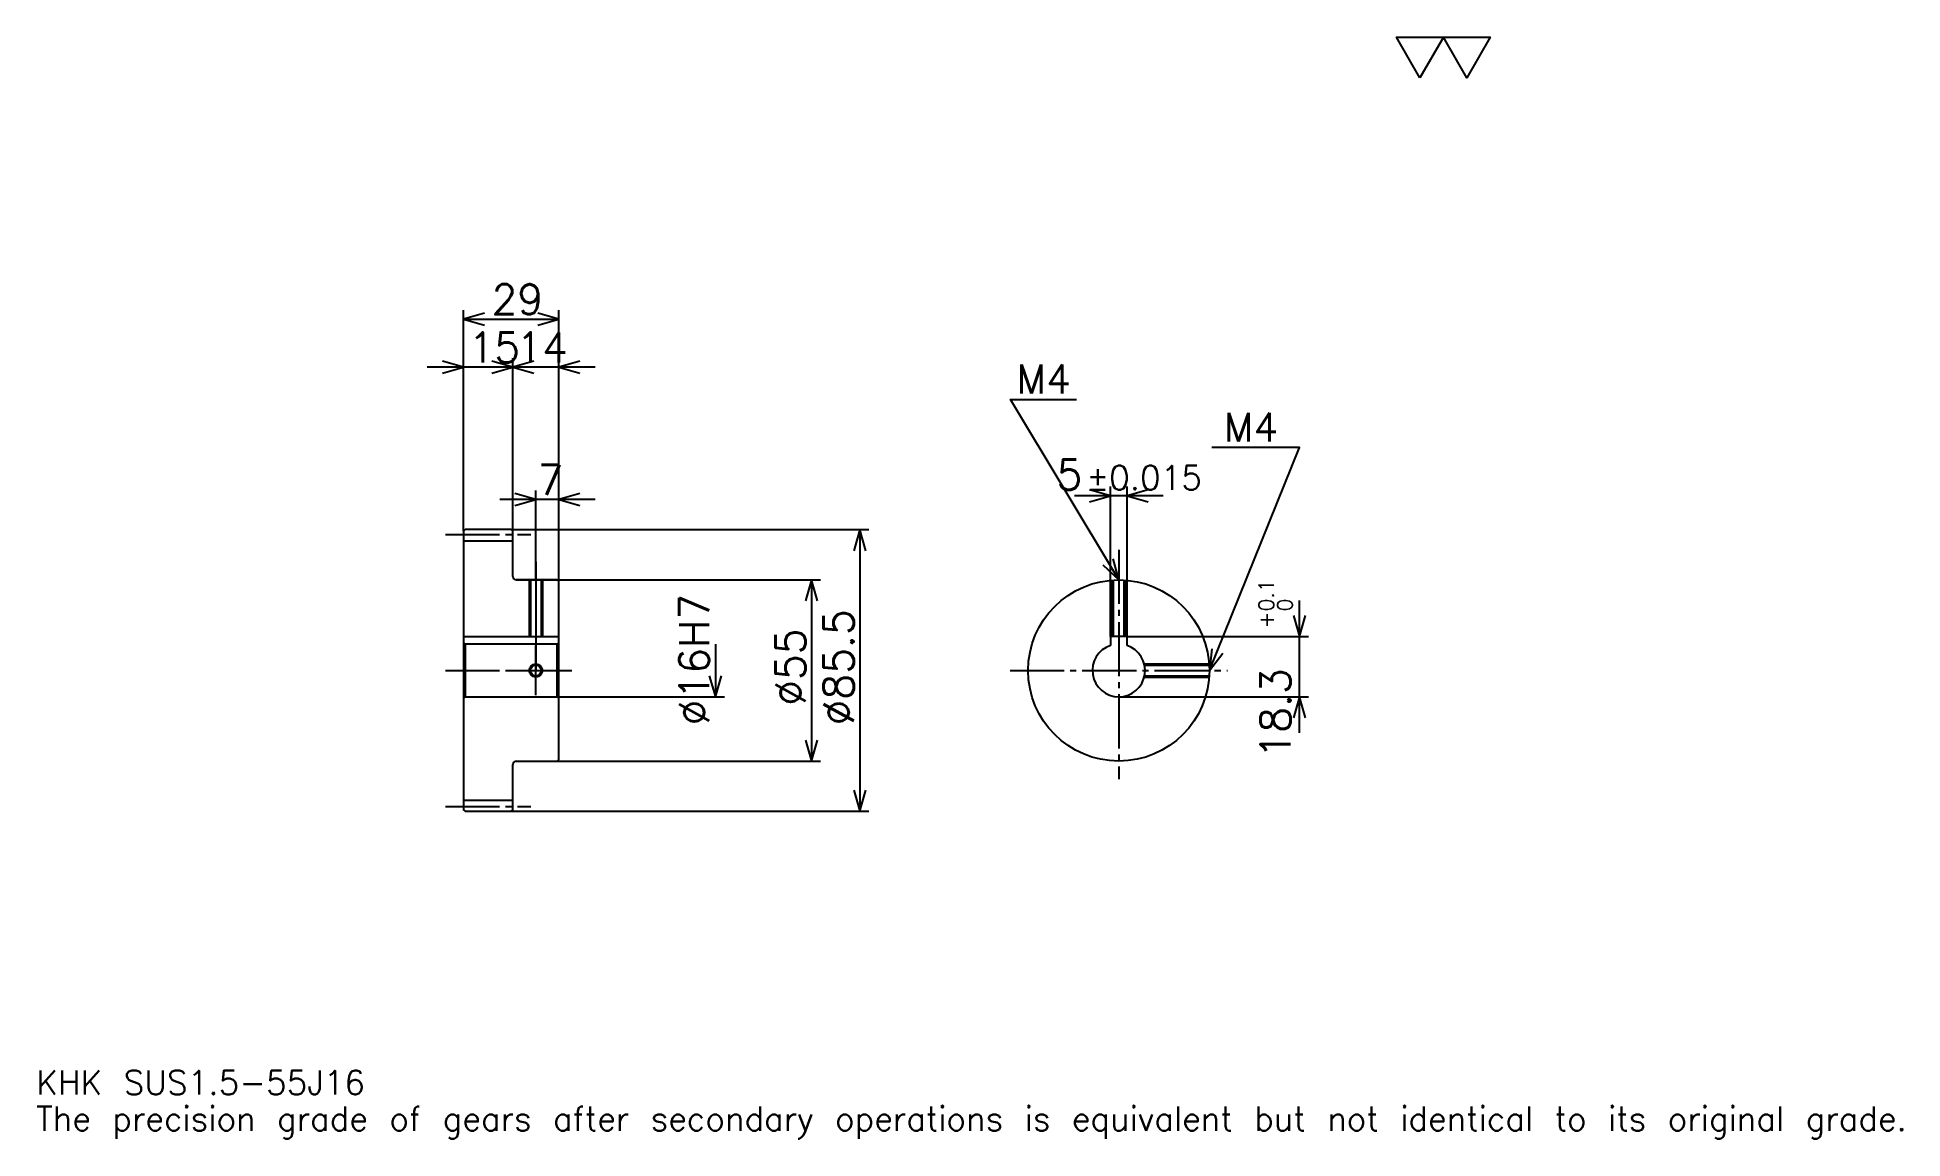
# Model space of a CAD drawing. Extents: x 19 to 585, y 7 to 341.
import ezdxf

# ---------------------------------------------------------------- set-up
doc = ezdxf.new("R2010")
doc.units = 0
doc.linetypes.add('DASHDOT', pattern=[21.913044, 16.434783, -1.826087, 1.826087, -1.826087])
doc.layers.get('0').update_dxf_attribs({"linetype": 'CONTINUOUS'})
doc.layers.add('DASHDOT', color=6, linetype='DASHDOT')
doc.styles.add('KANJI', font='TXT', dxfattribs={"bigfont": 'BIGFONT'})

msp = doc.modelspace()

# ---------------------------------------------------------------- linework, layer by layer
at = {"color": 5}
for p, q in [((147.913055, 191.57608), (147.913055, 258.228241)), ((147.913055, 255.48912), (176.913055, 255.48912)), ((176.913055, 191.57608), (176.913055, 258.228241)), ((162.913055, 191.57608), (162.913055, 243.619568)), ((173.869583, 240.880432), (136.956528, 240.880432)), ((187.869568, 240.880432), (151.956528, 240.880432)), ((344.347839, 159.126083), (344.347839, 204.630432)), ((349.347839, 159.126083), (349.347839, 204.630432)), ((187.869568, 200.706512), (158.956528, 200.706512)), ((169.913055, 191.57608), (169.913055, 203.445648)), ((360.304382, 201.891296), (333.391296, 201.891296)), ((147.913055, 191.07608), (147.913055, 191.57608)), ((162.413055, 191.57608), (176.913055, 191.57608)), ((162.913055, 191.07608), (162.913055, 191.57608)), ((169.913055, 176.32608), (169.913055, 191.57608)), ((169.913055, 176.32608), (169.913055, 191.57608)), ((176.913055, 191.57608), (270.956543, 191.57608)), ((176.913055, 175.82608), (176.913055, 191.57608)), ((268.217407, 191.57608), (268.217407, 106.07608)), ((163.913055, 176.32608), (176.913055, 176.32608)), ((176.913055, 176.32608), (256.347839, 176.32608)), ((253.608704, 176.32608), (253.608704, 121.32608)), ((401.739136, 129.869568), (401.739136, 170.082596)), ((349.347839, 159.126083), (404.478271, 159.126083)), ((224.391312, 156.82608), (224.391312, 140.82608)), ((176.913055, 140.82608), (227.130432, 140.82608)), ((346.847839, 140.82608), (404.478271, 140.82608)), ((163.913055, 121.32608), (176.913055, 121.32608)), ((176.913055, 121.32608), (256.347839, 121.32608)), ((162.413055, 106.07608), (176.913055, 106.07608)), ((176.913055, 106.07608), (270.956543, 106.07608))]:
    msp.add_line(p, q, dxfattribs=at)
at = {"color": 4}
for p, q in [((147.913055, 188.20108), (162.913055, 188.20108)), ((147.913055, 159.126083), (176.913055, 159.126083)), ((148.413055, 156.82608), (148.413055, 140.82608)), ((176.413055, 156.82608), (176.913055, 157.32608)), ((176.413055, 140.82608), (176.913055, 140.32608)), ((147.913055, 109.45108), (162.913055, 109.45108))]:
    msp.add_line(p, q, dxfattribs=at)
at = {"color": 7}
msp.add_lwpolyline([(438.260864, 328.695648), (431.13913, 341.040009), (459.626068, 341.040009), (452.504333, 328.695648), (445.382599, 341.040009), (438.260864, 328.695648)], dxfattribs=at)
at = {"color": 5}
for points in [[(154.304367, 257.315216), (147.913055, 255.48912), (154.304367, 253.663025)], [(170.521759, 253.663025), (176.913055, 255.48912), (170.521759, 257.315216)], [(141.521744, 239.054352), (147.913055, 240.880432), (141.521744, 242.706512)], [(156.521759, 239.054352), (162.913055, 240.880432), (156.521759, 242.706512)], [(169.304352, 242.706512), (162.913055, 240.880432), (169.304352, 239.054352)], [(183.304352, 242.706512), (176.913055, 240.880432), (183.304352, 239.054352)], [(346.847839, 176.32608), (313.978271, 231.108688), (334.065247, 231.108688)], [(374.347839, 148.82608), (401.739136, 216.5), (375.078247, 216.5)], [(163.521759, 198.880432), (169.913055, 200.706512), (163.521759, 202.532608)], [(183.304352, 202.532608), (176.913055, 200.706512), (183.304352, 198.880432)], [(337.956543, 200.065216), (344.347839, 201.891296), (337.956543, 203.717377)], [(355.739136, 203.717377), (349.347839, 201.891296), (355.739136, 200.065216)], [(270.043488, 185.184784), (268.217407, 191.57608), (266.391296, 185.184784)], [(341.993683, 180.867065), (346.847839, 176.32608), (345.125397, 182.746094)], [(255.434799, 169.934784), (253.608704, 176.32608), (251.782623, 169.934784)], [(399.913055, 165.51738), (401.739136, 159.126083), (403.565216, 165.51738)], [(375.053101, 155.435623), (374.347839, 148.82608), (378.438477, 154.065369)], [(222.565216, 147.217392), (224.391312, 140.82608), (226.217407, 147.217392)], [(403.565216, 134.434784), (401.739136, 140.82608), (399.913055, 134.434784)], [(251.782623, 127.717384), (253.608704, 121.32608), (255.434799, 127.717384)], [(266.391296, 112.467384), (268.217407, 106.07608), (270.043488, 112.467384)]]:
    msp.add_lwpolyline(points, dxfattribs=at)
at = {"color": 4}
for points in [[(162.913055, 177.32608), (162.913055, 191.07608), (162.413055, 191.57608), (148.413055, 191.57608), (147.913055, 191.07608), (147.913055, 140.32608)], [(163.913055, 121.32608), (176.413055, 121.32608), (176.913055, 121.82608), (176.913055, 175.82608), (176.413055, 176.32608), (163.913055, 176.32608)], [(167.913055, 176.32608), (167.913055, 159.126083)], [(168.29306, 176.32608), (168.29306, 159.126083)], [(171.533051, 176.32608), (171.533051, 159.126083)], [(171.913055, 176.32608), (171.913055, 159.126083)], [(344.847839, 159.126083), (344.847839, 176.25325)], [(345.227844, 159.126083), (345.227844, 176.27832)], [(348.467834, 159.126083), (348.467834, 176.27832)], [(348.847839, 159.126083), (348.847839, 176.25325)], [(349.347839, 156.425415), (349.347839, 159.126083), (344.347839, 159.126083), (344.347839, 156.425415)], [(147.913055, 140.32608), (148.413055, 140.82608), (176.413055, 140.82608), (176.413055, 156.82608), (148.413055, 156.82608), (147.913055, 157.32608)], [(354.593811, 150.82608), (374.275024, 150.82608)], [(354.682098, 150.446075), (374.300079, 150.446075)], [(354.593811, 146.82608), (374.275024, 146.82608)], [(354.682098, 147.206085), (374.300079, 147.206085)], [(147.913055, 140.32608), (147.913055, 106.57608), (148.413055, 106.07608), (162.413055, 106.07608), (162.913055, 106.57608), (162.913055, 120.32608)]]:
    msp.add_lwpolyline(points, dxfattribs=at)
for centre, radius in [((346.847839, 148.82608), 27.5), ((169.913055, 148.82608), 1.62)]:
    msp.add_circle(centre, radius, dxfattribs=at)
at = {"color": 7}
msp.add_circle((169.913055, 148.82608), 2, dxfattribs=at)
at = {"color": 4}
for centre, radius, start, end in [((163.913055, 177.32608), 1, 180, 270), ((346.847839, 148.82608), 8, 108.20995733, 71.79004267), ((163.913055, 120.32608), 1, 90, 180)]:
    msp.add_arc(centre, radius, start, end, dxfattribs=at)
at = {"layer": 'DASHDOT', "color": 7}
for p, q in [((142.434799, 190.07608), (168.391312, 190.07608)), ((346.847839, 185.456512), (346.847839, 115.847824)), ((169.913055, 176.32608), (169.913055, 148.82608)), ((142.434799, 148.82608), (182.391312, 148.82608)), ((313.869568, 148.82608), (379.826111, 148.82608)), ((142.434799, 107.57608), (168.391312, 107.57608))]:
    msp.add_line(p, q, dxfattribs=at)
for points in [[(169.913055, 181.804337), (169.913055, 153.647827)], [(169.913055, 141.347824), (169.913055, 156.304337)], [(162.434799, 148.82608), (177.391312, 148.82608)]]:
    msp.add_lwpolyline(points, dxfattribs=at)

# ---------------------------------------------------------------- texts
at = {"color": 7, "style": 'KANJI'}
for s, height, p in [('29', 9.130435, (156.478271, 256.949982)), ('15', 9.130435, (149.478271, 242.341309)), ('14', 9.130435, (163.978271, 242.341309)), ('M4', 8.765218, (315.804382, 232.934784)), ('M4', 8.765218, (378.730438, 218.32608)), ('7', 9.130435, (170.445663, 202.167389)), ('5', 9.130435, (328.000793, 203.717377)), ('%%p0.015', 7.304348, (337.038818, 203.717377)), ('KHK SUS1.5-55J16', 7.304348, (18.26087, 20.086956)), ('The precision grade of gears after secondary operations is equivalent but not identical to its original grade.', 7.304348, (18.26087, 9.130435))]:
    msp.add_text(s, height=height, dxfattribs=at).set_placement(p)
for s, height, p in [('%%c16H7', 9.130435, (222.565216, 132.16304)), ('0.1', 4.565217, (393.886963, 166.745117)), ('0', 4.565217, (399.547852, 166.745117)), ('%%c85.5', 9.130435, (266.391296, 132.16304)), ('+', 4.565217, (393.886963, 161.63208)), ('%%c55', 9.130435, (251.782623, 138.097824)), ('18.3', 9.130435, (399, 122.111938))]:
    msp.add_text(s, height=height, rotation=90, dxfattribs=at).set_placement(p)

doc.saveas('drawing.dxf')
